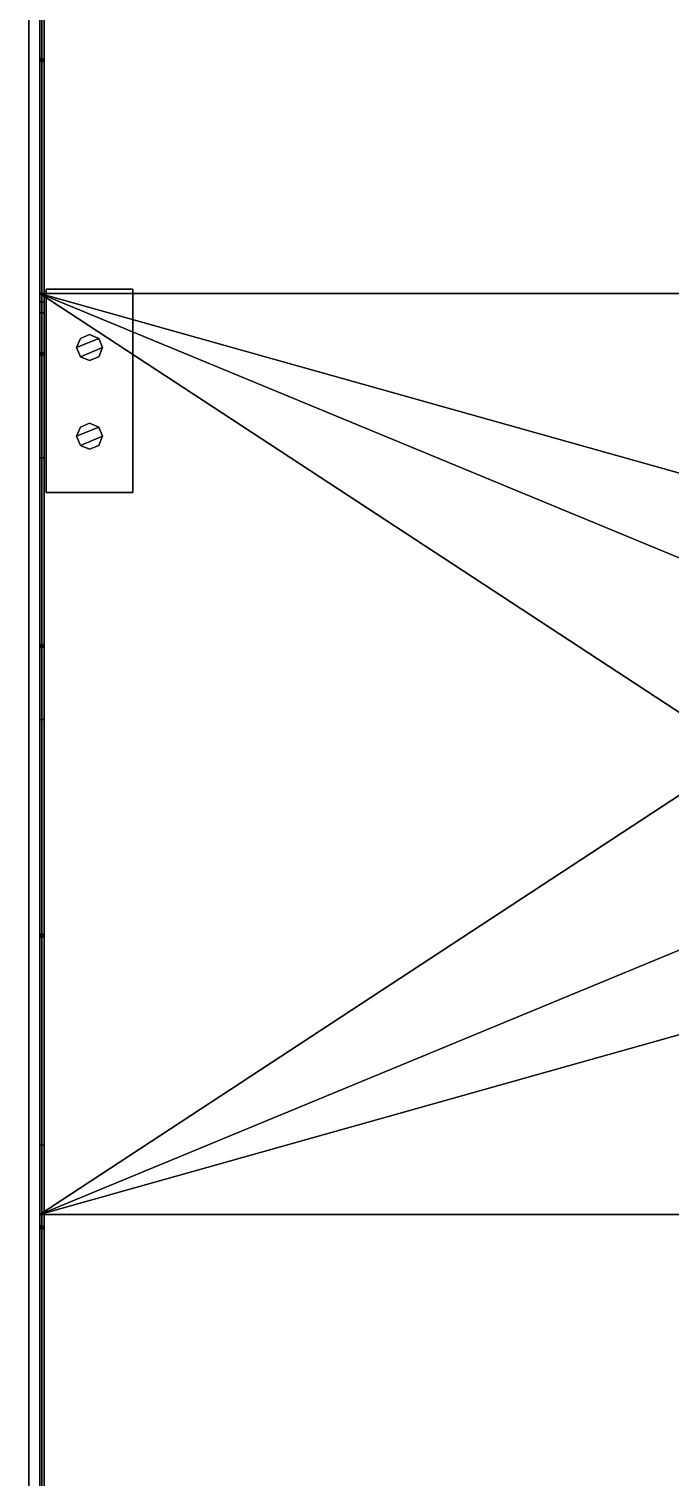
# Model space of a CAD drawing. Header units: millimetres. Extents: x -4.3 to 4.2, y -17.3 to 26.5.
# Drawn here: x -4.25 to -1.28, y -9.28 to -2.58 of the extents above; entities that cross this region are included whole.
import ezdxf

# ---------------------------------------------------------------- set-up
doc = ezdxf.new("R2010")
doc.units = ezdxf.units.MM
doc.layers.add('railings', color=6, linetype='Continuous')

msp = doc.modelspace()

# ---------------------------------------------------------------- linework, layer by layer
for points in [[(-4.2, 10.97, -1.04), (-4.2, -10.52, -1.04), (-4.2, -13.62, -0.39), (-4.2, 16.87, -0.3447)], [(-4.2, 16.87, -0.3447), (-4.2, -13.62, -0.39), (-4.2, -13.62, 0.65), (-4.2, 4.11, 0.65)], [(4.2, 10.97, -1.04), (4.2, -10.52, -1.04), (-4.2, -10.52, -1.04), (-4.2, 10.97, -1.04)], [(-4.2, -13.62, 0.82), (-4.2, 4.11, 0.82), (-4.25, 4.11, 0.79), (-4.25, -13.62, 0.79)], [(-4.25, 4.11, 0.68), (-4.25, -13.62, 0.68), (-4.25, -13.62, 0.79), (-4.25, 4.11, 0.79)], [(-4.2, 4.11, 0.65), (-4.2, -13.62, 0.65), (-4.25, -13.62, 0.68), (-4.25, 4.11, 0.68)], [(4.2, -3.8, 0.82), (4.2, -0.15, 0.82), (-4.2, -0.15, 0.82), (-4.2, -3.8, 0.82)], [(0, -4.98, 0.82), (4.2, -3.8, 0.82), (-4.2, -3.8, 0.82), (0, -4.98, 0.82)], [(0, -4.98, 0.82), (-4.2, -3.8, 0.82), (-0.6718, -5.2582, 0.82), (0, -4.98, 0.82)], [(-0.6718, -5.2582, 0.82), (-4.2, -3.8, 0.82), (-0.95, -5.93, 0.82), (-0.6718, -5.2582, 0.82)], [(-0.95, -5.93, 0.82), (-4.2, -3.8, 0.82), (-4.2, -8.06, 0.82), (-0.95, -5.93, 0.82)], [(-4.17, -3.78, 0.84), (-4.17, -4.72, 0.84), (-3.77, -4.72, 0.84), (-3.77, -3.78, 0.84)], [(-4.17, -3.78, 0.82), (-4.17, -4.72, 0.82), (-4.17, -4.72, 0.84), (-4.17, -3.78, 0.84)], [(-3.77, -3.78, 0.84), (-3.77, -3.78, 0.82), (-4.17, -3.78, 0.82), (-4.17, -3.78, 0.84)], [(-3.77, -4.72, 0.84), (-3.77, -4.72, 0.82), (-3.77, -3.78, 0.82), (-3.77, -3.78, 0.84)], [(-3.97, -3.99, 1.18), (-4.0124, -4.0076, 1.18), (-4.03, -4.05, 1.18), (-3.9276, -4.0076, 1.18)], [(-3.9276, -4.0076, 1.18), (-4.03, -4.05, 1.18), (-4.0124, -4.0924, 1.18), (-3.91, -4.05, 1.18)], [(-4.0124, -4.0076, 0.84), (-4.03, -4.05, 0.84), (-4.03, -4.05, 1.18), (-4.0124, -4.0076, 1.18)], [(-3.97, -3.99, 0.84), (-4.0124, -4.0076, 0.84), (-4.0124, -4.0076, 1.18), (-3.97, -3.99, 1.18)], [(-3.9276, -4.0076, 0.84), (-3.97, -3.99, 0.84), (-3.97, -3.99, 1.18), (-3.9276, -4.0076, 1.18)], [(-3.91, -4.05, 0.84), (-3.9276, -4.0076, 0.84), (-3.9276, -4.0076, 1.18), (-3.91, -4.05, 1.18)], [(-4.03, -4.05, 0.84), (-4.0124, -4.0924, 0.84), (-4.0124, -4.0924, 1.18), (-4.03, -4.05, 1.18)], [(-3.91, -4.05, 1.18), (-4.0124, -4.0924, 1.18), (-3.97, -4.11, 1.18), (-3.9276, -4.0924, 1.18)], [(-3.9276, -4.0924, 0.84), (-3.91, -4.05, 0.84), (-3.91, -4.05, 1.18), (-3.9276, -4.0924, 1.18)], [(-4.0124, -4.0924, 0.84), (-3.97, -4.11, 0.84), (-3.97, -4.11, 1.18), (-4.0124, -4.0924, 1.18)], [(-3.97, -4.11, 0.84), (-3.9276, -4.0924, 0.84), (-3.9276, -4.0924, 1.18), (-3.97, -4.11, 1.18)], [(-3.97, -4.4, 1.18), (-4.0124, -4.4176, 1.18), (-4.03, -4.46, 1.18), (-3.9276, -4.4176, 1.18)], [(-3.9276, -4.4176, 1.18), (-4.03, -4.46, 1.18), (-4.0124, -4.5024, 1.18), (-3.91, -4.46, 1.18)], [(-4.0124, -4.4176, 0.84), (-4.03, -4.46, 0.84), (-4.03, -4.46, 1.18), (-4.0124, -4.4176, 1.18)], [(-3.97, -4.4, 0.84), (-4.0124, -4.4176, 0.84), (-4.0124, -4.4176, 1.18), (-3.97, -4.4, 1.18)], [(-3.9276, -4.4176, 0.84), (-3.97, -4.4, 0.84), (-3.97, -4.4, 1.18), (-3.9276, -4.4176, 1.18)], [(-3.91, -4.46, 0.84), (-3.9276, -4.4176, 0.84), (-3.9276, -4.4176, 1.18), (-3.91, -4.46, 1.18)], [(-4.03, -4.46, 0.84), (-4.0124, -4.5024, 0.84), (-4.0124, -4.5024, 1.18), (-4.03, -4.46, 1.18)], [(-3.91, -4.46, 1.18), (-4.0124, -4.5024, 1.18), (-3.97, -4.52, 1.18), (-3.9276, -4.5024, 1.18)], [(-3.9276, -4.5024, 0.84), (-3.91, -4.46, 0.84), (-3.91, -4.46, 1.18), (-3.9276, -4.5024, 1.18)], [(-4.0124, -4.5024, 0.84), (-3.97, -4.52, 0.84), (-3.97, -4.52, 1.18), (-4.0124, -4.5024, 1.18)], [(-3.97, -4.52, 0.84), (-3.9276, -4.5024, 0.84), (-3.9276, -4.5024, 1.18), (-3.97, -4.52, 1.18)], [(-4.17, -4.72, 0.84), (-4.17, -4.72, 0.82), (-3.77, -4.72, 0.82), (-3.77, -4.72, 0.84)], [(-0.95, -5.93, 0.82), (-4.2, -8.06, 0.82), (-0.6718, -6.6018, 0.82), (-0.95, -5.93, 0.82)], [(-0.6718, -6.6018, 0.82), (-4.2, -8.06, 0.82), (0, -6.88, 0.82), (-0.6718, -6.6018, 0.82)], [(4.2, -8.06, 0.82), (0, -6.88, 0.82), (-4.2, -8.06, 0.82), (4.2, -8.06, 0.82)], [(4.2, -11.71, 0.82), (4.2, -8.06, 0.82), (-4.2, -8.06, 0.82), (-4.2, -11.71, 0.82)]]:
    msp.add_3dface(points)
at = {"layer": 'railings'}
for points in [[(-4.2, -11.54, 1.78), (-4.19, -11.55, 1.79), (-4.19, 3.97, 1.79), (-4.2, 3.96, 1.78)], [(-4.19, -11.53, 1.77), (-4.2, -11.54, 1.78), (-4.2, 3.96, 1.78), (-4.19, 3.95, 1.77)], [(-4.19, -11.55, 1.79), (-4.18, -11.54, 1.78), (-4.18, 3.96, 1.78), (-4.19, 3.97, 1.79)], [(-4.18, -11.54, 1.78), (-4.19, -11.53, 1.77), (-4.19, 3.95, 1.77), (-4.18, 3.96, 1.78)], [(-4.2, -1.87, 0.82), (-4.2, -3.84, 0.82), (-4.2, -3.84, 1.47), (-4.2, -1.87, 1.47)], [(-4.2, -1.87, 1.47), (-4.2, -3.84, 1.47), (-4.18, -3.84, 1.47), (-4.18, -1.87, 1.47)], [(-4.18, -3.84, 1.47), (-4.18, -3.84, 0.82), (-4.18, -1.87, 0.82), (-4.18, -1.87, 1.47)], [(-4.19, -2.71, 1.47), (-4.2, -2.72, 1.47), (-4.2, -2.72, 1.78), (-4.19, -2.71, 1.77)], [(-4.2, -2.72, 1.47), (-4.19, -2.73, 1.47), (-4.19, -2.73, 1.77), (-4.2, -2.72, 1.78)], [(-4.18, -2.72, 1.47), (-4.19, -2.71, 1.47), (-4.19, -2.71, 1.77), (-4.18, -2.72, 1.78)], [(-4.19, -2.73, 1.47), (-4.18, -2.72, 1.47), (-4.18, -2.72, 1.78), (-4.19, -2.73, 1.77)], [(-4.2, -3.84, 0.82), (-4.2, -3.89, 0.82), (-4.2, -3.89, 1.47), (-4.2, -3.84, 1.47)], [(-4.2, -3.84, 1.47), (-4.2, -3.89, 1.47), (-4.18, -3.89, 1.47), (-4.18, -3.84, 1.47)], [(-4.18, -3.89, 1.47), (-4.18, -3.89, 0.82), (-4.18, -3.84, 0.82), (-4.18, -3.84, 1.47)], [(-4.2, -3.89, 1.16), (-4.2, -4.56, 1.16), (-4.2, -4.56, 1.47), (-4.2, -3.89, 1.47)], [(-4.2, -3.89, 1.47), (-4.2, -4.56, 1.47), (-4.18, -4.56, 1.47), (-4.18, -3.89, 1.47)], [(-4.18, -3.89, 1.16), (-4.18, -4.56, 1.16), (-4.2, -4.56, 1.16), (-4.2, -3.89, 1.16)], [(-4.2, -3.89, 1.16), (-4.2, -3.89, 0.82), (-4.18, -3.89, 0.82), (-4.18, -3.89, 1.16)], [(-4.18, -4.56, 1.47), (-4.18, -4.56, 1.16), (-4.18, -3.89, 1.16), (-4.18, -3.89, 1.47)], [(-4.19, -4.07, 1.47), (-4.2, -4.08, 1.47), (-4.2, -4.08, 1.78), (-4.19, -4.07, 1.77)], [(-4.2, -4.08, 1.47), (-4.19, -4.09, 1.47), (-4.19, -4.09, 1.77), (-4.2, -4.08, 1.78)], [(-4.18, -4.08, 1.47), (-4.19, -4.07, 1.47), (-4.19, -4.07, 1.77), (-4.18, -4.08, 1.78)], [(-4.19, -4.09, 1.47), (-4.18, -4.08, 1.47), (-4.18, -4.08, 1.78), (-4.19, -4.09, 1.77)], [(-4.2, -4.56, 1.47), (-4.2, -5.77, 1.47), (-4.18, -5.77, 1.47), (-4.18, -4.56, 1.47)], [(-4.2, -4.56, 0.82), (-4.2, -5.77, 0.82), (-4.2, -5.77, 1.47), (-4.2, -4.56, 1.47)], [(-4.18, -4.56, 1.16), (-4.18, -4.56, 0.82), (-4.2, -4.56, 0.82), (-4.2, -4.56, 1.16)], [(-4.18, -5.77, 1.47), (-4.18, -5.77, 0.82), (-4.18, -4.56, 0.82), (-4.18, -4.56, 1.47)], [(-4.19, -5.42, 1.47), (-4.2, -5.43, 1.47), (-4.2, -5.43, 1.78), (-4.19, -5.42, 1.77)], [(-4.18, -5.43, 1.47), (-4.19, -5.42, 1.47), (-4.19, -5.42, 1.77), (-4.18, -5.43, 1.78)], [(-4.2, -5.43, 1.47), (-4.19, -5.44, 1.47), (-4.19, -5.44, 1.77), (-4.2, -5.43, 1.78)], [(-4.19, -5.44, 1.47), (-4.18, -5.43, 1.47), (-4.18, -5.43, 1.78), (-4.19, -5.44, 1.77)], [(-4.2, -5.77, 1.47), (-4.2, -7.74, 1.47), (-4.18, -7.74, 1.47), (-4.18, -5.77, 1.47)], [(-4.2, -5.77, 0.82), (-4.2, -7.74, 0.82), (-4.2, -7.74, 1.47), (-4.2, -5.77, 1.47)], [(-4.18, -7.74, 1.47), (-4.18, -7.74, 0.82), (-4.18, -5.77, 0.82), (-4.18, -5.77, 1.47)], [(-4.19, -6.76, 1.47), (-4.2, -6.77, 1.47), (-4.2, -6.77, 1.78), (-4.19, -6.76, 1.77)], [(-4.18, -6.77, 1.47), (-4.19, -6.76, 1.47), (-4.19, -6.76, 1.77), (-4.18, -6.77, 1.78)], [(-4.2, -6.77, 1.47), (-4.19, -6.78, 1.47), (-4.19, -6.78, 1.77), (-4.2, -6.77, 1.78)], [(-4.19, -6.78, 1.47), (-4.18, -6.77, 1.47), (-4.18, -6.77, 1.78), (-4.19, -6.78, 1.77)], [(-4.2, -7.74, 0.82), (-4.2, -9.71, 0.82), (-4.2, -9.71, 1.47), (-4.2, -7.74, 1.47)], [(-4.2, -7.74, 1.47), (-4.2, -9.71, 1.47), (-4.18, -9.71, 1.47), (-4.18, -7.74, 1.47)], [(-4.18, -9.71, 1.47), (-4.18, -9.71, 0.82), (-4.18, -7.74, 0.82), (-4.18, -7.74, 1.47)], [(-4.19, -8.11, 1.47), (-4.2, -8.12, 1.47), (-4.2, -8.12, 1.78), (-4.19, -8.11, 1.77)], [(-4.2, -8.12, 1.47), (-4.19, -8.13, 1.47), (-4.19, -8.13, 1.77), (-4.2, -8.12, 1.78)], [(-4.18, -8.12, 1.47), (-4.19, -8.11, 1.47), (-4.19, -8.11, 1.77), (-4.18, -8.12, 1.78)], [(-4.19, -8.13, 1.47), (-4.18, -8.12, 1.47), (-4.18, -8.12, 1.78), (-4.19, -8.13, 1.77)]]:
    msp.add_3dface(points, dxfattribs=at)

doc.saveas('drawing.dxf')
